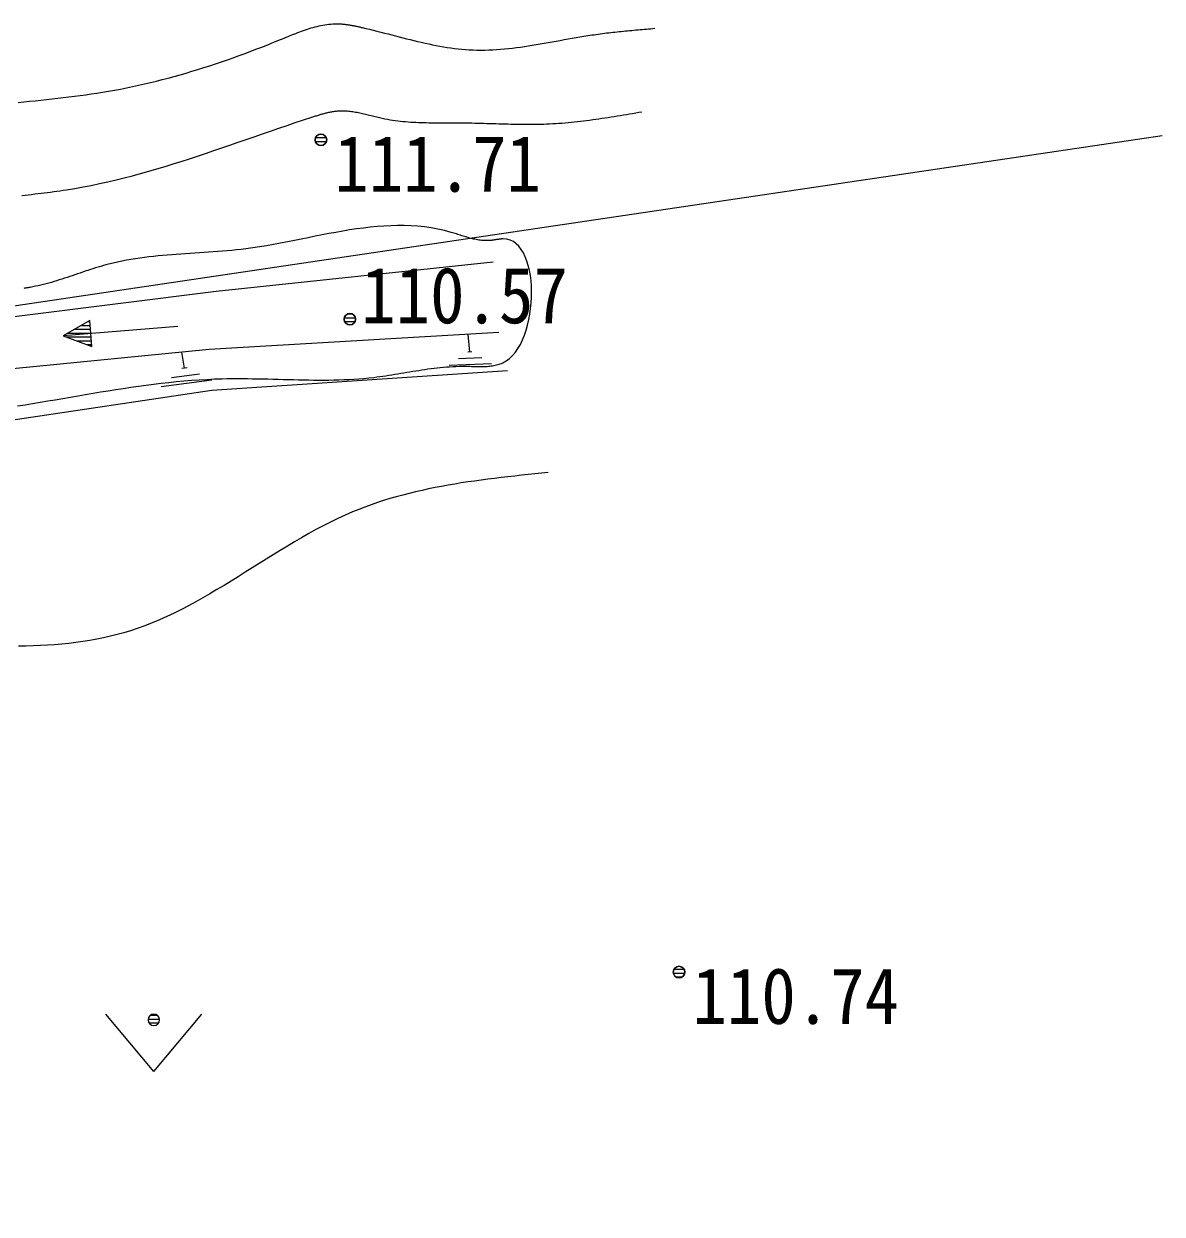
# Model space of a CAD drawing. Units: millimetres, scale not verified. Extents: x -200000 to 200000, y -137500 to 137500.
# Drawn here: x 28504 to 43348, y 32554 to 48084 of the extents above; entities that cross this region are included whole.
import ezdxf
from ezdxf.enums import TextEntityAlignment as Align

# ---------------------------------------------------------------- set-up
doc = ezdxf.new("R2010")
doc.units = ezdxf.units.MM
doc.header["$LTSCALE"] = 500
for name, color, linetype in [('0-0_S-TTL', 7, 'Continuous'), ('0-4_S-BGD', 5, 'Continuous'), ('0-6_S-BGD-LWCN', 7, 'Continuous')]:
    doc.layers.add(name, color=color, linetype=linetype)
doc.styles.add('ＭＳ ゴシック', font='')
doc.styles.get('ＭＳ ゴシック').set_extended_font_data('MS Gothic')

msp = doc.modelspace()

# ---------------------------------------------------------------- linework, layer by layer
at = {"layer": '0-0_S-TTL'}
msp.add_lwpolyline([(-23112, 4048), (-10403, 18683), (8674, 40954), (27373, 44256), (43348.2, 46629.2)], dxfattribs=at)
at = {"layer": '0-4_S-BGD'}
for p, q in [((32309.3, 46600), (32446.7, 46600)), ((32309.3, 46600), (32446.7, 46600)), ((32305.7, 46550), (32450.3, 46550)), ((32305.7, 46550), (32450.3, 46550)), ((32351.1, 46500), (32404.9, 46500)), ((32351.1, 46500), (32404.9, 46500)), ((32729.1, 44300), (32782.9, 44300)), ((32729.1, 44300), (32782.9, 44300)), ((29254.9, 44150), (29368.7, 44150)), ((29342.5, 44200), (29364.5, 44200)), ((32683.7, 44250), (32828.3, 44250)), ((32683.7, 44250), (32828.3, 44250)), ((32687.3, 44200), (32824.7, 44200)), ((32687.3, 44200), (32824.7, 44200)), ((29053.3, 44000), (29381, 44000)), ((29079.7, 44050), (29376.9, 44050)), ((29167.3, 44100), (29372.8, 44100)), ((34320.3, 43803.4), (34298.2, 44031.9)), ((29188.6, 43950), (29385.2, 43950)), ((29323.9, 43900), (29389.3, 43900)), ((30598.8, 43589.9), (30563.3, 43800.3)), ((34347.7, 43804.5), (34292.9, 43802.4)), ((34601, 43649.4), (34052.3, 43628.2)), ((34474.3, 43727), (34172.6, 43715.3)), ((30794.5, 43515.2), (30429.9, 43465.8)), ((30631.9, 43594.4), (30565.6, 43585.4)), ((30957.1, 43436), (30294.3, 43346.2)), ((36982.8, 35750), (37113.2, 35750)), ((36982.8, 35750), (37113.2, 35750)), ((36974.1, 35700), (37121.9, 35700)), ((36974.1, 35700), (37121.9, 35700)), ((37007.3, 35650), (37088.7, 35650)), ((37007.3, 35650), (37088.7, 35650)), ((30198.7, 34414.3), (29573.7, 35164.3)), ((30124.5, 35100), (30272.9, 35100)), ((30154.7, 35150), (30242.7, 35150)), ((30198.7, 34414.3), (30823.7, 35164.3)), ((30134.8, 35050), (30262.6, 35050))]:
    msp.add_line(p, q, dxfattribs=at)
for points in [[(34623, 44976), (31014, 44592), (28448, 44268), (23380, 43604), (21326, 42854), (18541, 40769), (16210, 38317), (13065, 33398), (10404, 30699), (6305, 25758), (3440, 22103), (1059, 17332), (-2117, 14009), (-4263, 8788), (-7831, 2927), (-8523, 240), (-7785, -1621), (-4673, -3962), (-1514, -6782), (2228, -10003), (5533, -12015)], [(30511.1, 44137.1), (29016.2, 44013.7), (29391.4, 43875.1), (29363.5, 44212), (29016.2, 44013.7)], [(34696, 44055), (30922, 43836), (28362, 43581), (23653, 42705), (21636, 42022), (19111, 39975), (16775, 37807), (13619, 32914), (11201, 30101), (6823, 25144), (4015, 20752), (1935, 16947), (-3539, 8540), (-6797, 2950), (-7583, 489), (-7159, -1382), (-4014, -3579), (-756, -6059), (2828, -9274), (6276, -11073)], [(7270, -10035), (3614, -8064), (4, -5440), (-3036, -3003), (-6116, -1016), (-6324, 1100), (-5192, 3260), (-2054, 8664), (2190, 15587), (4818, 20180), (7490, 24295), (12324, 29929), (14305, 32831), (17595, 37043), (19459, 39472), (21915, 41229), (23877, 41962), (28303, 42910), (30956, 43305), (34811, 43561)]]:
    msp.add_lwpolyline(points, dxfattribs=at)
for centre in [(32378, 46570), (32756, 44230), (37048, 35713)]:
    msp.add_circle(centre, 75, dxfattribs=at)
for centre, start, end in [((32378, 46570), 90, 270), ((32378, 46570), 270, 90), ((32756, 44230), 90, 270), ((32756, 44230), 270, 90), ((37048, 35713), 90, 270), ((37048, 35713), 270, 90), ((30198.7, 35089.3), 90, 270), ((30198.7, 35089.3), 270, 90)]:
    msp.add_arc(centre, 75, start, end, dxfattribs=at)
at = {"layer": '0-6_S-BGD-LWCN'}
for points in [[(31925.6, 47909.3), (31950.6, 47919.6), (31975.6, 47929.8), (32000.7, 47939.9), (32025.7, 47949.9), (32050.8, 47959.8), (32075.9, 47969.5), (32101, 47979), (32126.1, 47988.3), (32151.2, 47997.3), (32176.4, 48006), (32201.6, 48014.4), (32226.8, 48022.5), (32252, 48030.2), (32277.3, 48037.5), (32302.5, 48044.4), (32327.9, 48050.8), (32353.2, 48056.8), (32378.6, 48062.2), (32404, 48067.2), (32429.4, 48071.5), (32454.9, 48075.3), (32480.4, 48078.4), (32505.9, 48080.9), (32531.5, 48082.7), (32557.1, 48083.8), (32582.8, 48084.2), (32608.5, 48083.8), (32618.6, 48083.5), (32628.8, 48083), (32639, 48082.4), (32649.2, 48081.7), (32659.4, 48080.9), (32669.5, 48080), (32679.7, 48078.9), (32689.9, 48077.8), (32700.2, 48076.6), (32710.4, 48075.3), (32720.6, 48073.9), (32730.8, 48072.4)], [(32730.8, 48072.4), (32741, 48070.9), (32751.2, 48069.2), (32761.5, 48067.5), (32771.7, 48065.8), (32781.9, 48063.9), (32792.1, 48062), (32802.4, 48060.1), (32812.6, 48058.1), (32822.8, 48056), (32833.1, 48053.9), (32843.3, 48051.8), (32853.5, 48049.6), (32863.7, 48047.3), (32874, 48045.1), (32884.2, 48042.8), (32894.4, 48040.5), (32904.6, 48038.1), (32914.9, 48035.8), (32963.5, 48024.4), (33012, 48012.7), (33060.5, 48000.8), (33108.9, 47988.7), (33157.3, 47976.4), (33205.6, 47964), (33253.9, 47951.6), (33302.2, 47939.1), (33350.4, 47926.6), (33398.6, 47914.2), (33446.8, 47901.9), (33494.9, 47889.7), (33543, 47877.7), (33591.2, 47865.9), (33639.2, 47854.4), (33687.3, 47843.2), (33735.4, 47832.3), (33783.5, 47821.9), (33831.6, 47811.9), (33879.7, 47802.4), (33927.7, 47793.3)], [(35911.7, 47938.5), (35939.1, 47942.5), (35966.4, 47946.4), (35993.8, 47950.2), (36021.1, 47953.8), (36048.5, 47957.4), (36075.8, 47960.9), (36103.1, 47964.3), (36130.5, 47967.6), (36157.8, 47970.8), (36185.1, 47973.9), (36212.5, 47976.9), (36239.8, 47979.9), (36267.1, 47982.8), (36294.5, 47985.7), (36321.8, 47988.5), (36349.1, 47991.2), (36376.4, 47993.8), (36403.8, 47996.5), (36431.1, 47999), (36458.4, 48001.6), (36485.7, 48004.1), (36513, 48006.5), (36540.4, 48008.9), (36567.7, 48011.3), (36595, 48013.7), (36622.3, 48016.1), (36649.6, 48018.4), (36676.9, 48020.8), (36704.3, 48023.1), (36731.6, 48025.4)], [(29091.9, 47130.3), (29165, 47139.4), (29238, 47148.8), (29310.9, 47158.7), (29383.7, 47169.1), (29456.3, 47180), (29528.8, 47191.5), (29607.6, 47204.7), (29686.2, 47218.7), (29764.6, 47233.4), (29842.9, 47248.8), (29921, 47265), (29999, 47281.9), (30076.9, 47299.4), (30154.6, 47317.7), (30232.3, 47336.7), (30309.8, 47356.3), (30387.3, 47376.7), (30464.7, 47397.6), (30541.9, 47419.3), (30619.2, 47441.5), (30696.3, 47464.5), (30773.4, 47488), (30850.4, 47512.2), (30927.4, 47536.9), (31004.4, 47562.3), (31081.3, 47588.2), (31158.2, 47614.8), (31235.1, 47641.9), (31312, 47669.6), (31388.9, 47697.8), (31465.7, 47726.6), (31542.6, 47755.9), (31619.6, 47785.8), (31696.5, 47816.1), (31773.5, 47847), (31850.6, 47878.4), (31875.6, 47888.7), (31900.6, 47899), (31925.6, 47909.3)], [(33927.7, 47793.3), (33975.9, 47784.9), (34024, 47777.1), (34072.1, 47769.9), (34120.3, 47763.4), (34168.5, 47757.7), (34216.7, 47752.7), (34265, 47748.5), (34313.3, 47745.2), (34361.6, 47742.9), (34412.9, 47741.3), (34464.1, 47740.9), (34515.4, 47741.3), (34566.8, 47742.7), (34618.2, 47745), (34669.7, 47748), (34721.2, 47751.9), (34772.7, 47756.4), (34824.3, 47761.7), (34875.8, 47767.5), (34927.5, 47773.9), (34979.1, 47780.8), (35030.8, 47788.2), (35082.5, 47796.1), (35134.3, 47804.3), (35186, 47812.8), (35237.8, 47821.6), (35289.6, 47830.6), (35341.4, 47839.8), (35393.2, 47849.1), (35445.1, 47858.5), (35496.9, 47868), (35548.7, 47877.4), (35600.6, 47886.7), (35652.5, 47895.9), (35704.3, 47905), (35756.2, 47913.8), (35808, 47922.4), (35859.9, 47930.6), (35911.7, 47938.5)], [(28430.3, 47057.6), (28504, 47065.5), (28577.7, 47073.4), (28651.4, 47081.2), (28725, 47089), (28798.5, 47096.9), (28872, 47104.9), (28945.4, 47113.1), (29018.7, 47121.6), (29091.9, 47130.3)], [(29383.8, 45976.7), (29491.7, 45999.2), (29599.2, 46023), (29706.4, 46048.2), (29813.3, 46074.7), (29920.1, 46102.4), (30026.6, 46131.3), (30132.9, 46161.2), (30239.1, 46192), (30345.1, 46223.8), (30451, 46256.4), (30556.8, 46289.8), (30662.6, 46323.8), (30768.3, 46358.5), (30874.1, 46393.7), (30979.8, 46429.3), (31085.6, 46465.3), (31191.4, 46501.7), (31297.3, 46538.2), (31403.4, 46575), (31509.6, 46611.8), (31615.9, 46648.6), (31722.4, 46685.4), (31829.2, 46722), (31936.2, 46758.5), (32043.4, 46794.6), (32150.9, 46830.4), (32258.8, 46865.7), (32271.1, 46869.7), (32283.4, 46873.7), (32295.8, 46877.7), (32308.1, 46881.6), (32320.5, 46885.5), (32332.8, 46889.3), (32345.1, 46893.2), (32357.5, 46896.9), (32369.9, 46900.6), (32382.2, 46904.2), (32394.6, 46907.7), (32406.9, 46911.2)], [(32406.9, 46911.2), (32419.3, 46914.5), (32431.7, 46917.7), (32444.1, 46920.9), (32456.4, 46923.9), (32468.8, 46926.8), (32481.2, 46929.6), (32493.6, 46932.2), (32506, 46934.6), (32518.4, 46937), (32530.8, 46939.1), (32543.2, 46941.1), (32555.6, 46942.9), (32568, 46944.6), (32580.4, 46946), (32592.9, 46947.3), (32605.3, 46948.3), (32617.7, 46949.1), (32630.1, 46949.7), (32648.3, 46950.2), (32666.5, 46950.2), (32684.7, 46949.8), (32702.9, 46949), (32721.2, 46947.7), (32739.4, 46946.1), (32757.6, 46944.1), (32775.8, 46941.8), (32794.1, 46939.2), (32812.3, 46936.3), (32830.6, 46933.1), (32848.9, 46929.7), (32867.1, 46926.1), (32885.4, 46922.3), (32903.7, 46918.2), (32922, 46914.1), (32940.3, 46909.8), (32958.6, 46905.4), (32976.9, 46900.9), (32995.2, 46896.3), (33013.5, 46891.7)], [(35721.9, 46809.1), (35762, 46813.7), (35802.1, 46818.5), (35842.2, 46823.5), (35882.2, 46828.7), (35922.3, 46834), (35962.3, 46839.6), (36002.4, 46845.3), (36042.4, 46851.2), (36082.4, 46857.2), (36122.4, 46863.4), (36162.5, 46869.6), (36202.5, 46876), (36242.5, 46882.5), (36282.5, 46889.1), (36322.4, 46895.7), (36362.4, 46902.5), (36402.4, 46909.2), (36442.4, 46916.1), (36482.4, 46922.9), (36522.3, 46929.8), (36562.3, 46936.7)], [(33013.5, 46891.7), (33031.9, 46887), (33050.2, 46882.4), (33068.6, 46877.8), (33086.9, 46873.2), (33105.3, 46868.7), (33123.6, 46864.3), (33142, 46860), (33160.4, 46855.8), (33178.8, 46851.8), (33212.3, 46844.9), (33245.8, 46838.6), (33279.4, 46832.8), (33312.9, 46827.5), (33346.5, 46822.7), (33380.1, 46818.4), (33413.8, 46814.5), (33447.4, 46811.1), (33481.1, 46808), (33514.8, 46805.3), (33548.5, 46802.9), (33582.2, 46800.9), (33616, 46799.2), (33649.8, 46797.7), (33683.5, 46796.6), (33717.3, 46795.6), (33751.1, 46794.8), (33784.9, 46794.3), (33818.8, 46793.8), (33852.6, 46793.6), (33886.4, 46793.4), (33920.3, 46793.3), (33954.1, 46793.3), (33988, 46793.3), (34021.9, 46793.3), (34055.7, 46793.4), (34089.6, 46793.4), (34123.5, 46793.3), (34157.4, 46793.2), (34191.3, 46793)], [(34191.3, 46793), (34230.3, 46792.6), (34269.4, 46792), (34308.4, 46791.3), (34347.5, 46790.5), (34386.5, 46789.6), (34425.6, 46788.6), (34464.6, 46787.5), (34503.7, 46786.4), (34542.7, 46785.2), (34581.7, 46784), (34620.8, 46782.8), (34659.8, 46781.7), (34698.8, 46780.5), (34737.8, 46779.4), (34776.8, 46778.3), (34815.8, 46777.3), (34854.8, 46776.4), (34893.7, 46775.6), (34932.7, 46775), (34971.6, 46774.4), (35010.6, 46774), (35049.5, 46773.8), (35088.4, 46773.8), (35127.3, 46773.9), (35166.2, 46774.3), (35205.1, 46774.9), (35244, 46775.7), (35282.8, 46776.8), (35321.6, 46778.2), (35360.5, 46779.9), (35400.7, 46782), (35440.9, 46784.4), (35481.1, 46787.1), (35521.3, 46790.1), (35561.4, 46793.3), (35601.6, 46796.9), (35641.7, 46800.7), (35681.8, 46804.8), (35721.9, 46809.1)], [(28479, 45845), (28520.6, 45849.8), (28562.2, 45854.6), (28603.7, 45859.4), (28645.2, 45864.3), (28686.7, 45869.2), (28728.2, 45874.1), (28769.6, 45879.2), (28811, 45884.4), (28852.3, 45889.7), (28893.6, 45895.1), (28934.9, 45900.7), (28976.1, 45906.5), (29017.2, 45912.5), (29058.3, 45918.7), (29167.2, 45936.4), (29275.7, 45955.8), (29383.8, 45976.7)], [(32752.2, 45394.2), (32662.4, 45379.5), (32572.5, 45363.7), (32482.6, 45347), (32392.5, 45329.7), (32302.3, 45311.8), (32212.1, 45293.7), (32121.7, 45275.5), (32031.4, 45257.3), (31940.9, 45239.5), (31850.4, 45222), (31759.9, 45205.2), (31669.3, 45189.3), (31578.8, 45174.3), (31488.2, 45160.6), (31397.6, 45148.2), (31337, 45140.8), (31276.4, 45134.1), (31215.8, 45127.9), (31155.2, 45122.2), (31094.7, 45117), (31034.2, 45112.2), (30973.7, 45107.6), (30913.3, 45103.4), (30853, 45099.4), (30792.7, 45095.5), (30732.4, 45091.6), (30672.3, 45087.8), (30612.2, 45083.9), (30552.2, 45079.9), (30492.3, 45075.8), (30432.5, 45071.3), (30372.9, 45066.6), (30313.3, 45061.5), (30253.8, 45056), (30194.5, 45049.9), (30135.3, 45043.3), (30076.2, 45036.1), (30017.3, 45028.2), (29958.5, 45019.6)], [(34490.2, 45257.1), (34472.7, 45258.7), (34455.3, 45260.7), (34437.8, 45263.2), (34420.5, 45266), (34403.1, 45269.2), (34385.8, 45272.7), (34368.6, 45276.5), (34351.3, 45280.6), (34334.1, 45284.9), (34317, 45289.5), (34299.8, 45294.3), (34282.7, 45299.2), (34265.6, 45304.3), (34248.5, 45309.5), (34231.4, 45314.8), (34214.3, 45320.2), (34197.3, 45325.7), (34180.2, 45331.1), (34163.2, 45336.6), (34146.2, 45342), (34129.1, 45347.4), (34112.1, 45352.7), (34095, 45357.9), (34078, 45363), (33991.1, 45386.4), (33903.9, 45405.9), (33816.6, 45421.8), (33729, 45434.2), (33641.1, 45443.2), (33553, 45449.2), (33464.8, 45452.3), (33376.3, 45452.6), (33287.6, 45450.4), (33198.8, 45445.9), (33109.8, 45439.1), (33020.6, 45430.4), (32931.3, 45419.9), (32841.8, 45407.8), (32752.2, 45394.2)], [(34887.7, 45242.4), (34846.7, 45262.2), (34802.2, 45274.2), (34754.4, 45278), (34749.4, 45277.9), (34744.4, 45277.7), (34739.3, 45277.4), (34734.3, 45277.1), (34729.2, 45276.7), (34724.1, 45276.2), (34718.9, 45275.7), (34713.7, 45275.1), (34708.5, 45274.4), (34703.3, 45273.8), (34698.1, 45273), (34692.8, 45272.3), (34687.6, 45271.5), (34682.3, 45270.7), (34677, 45269.8), (34671.6, 45269), (34666.3, 45268.1), (34660.9, 45267.3), (34655.6, 45266.4), (34650.2, 45265.5), (34644.8, 45264.7), (34639.5, 45263.8), (34634.1, 45263), (34628.7, 45262.2), (34623.3, 45261.4), (34617.9, 45260.6), (34612.5, 45259.9), (34607.1, 45259.2), (34601.7, 45258.6), (34596.4, 45258), (34578.5, 45256.5), (34560.8, 45255.6), (34543, 45255.2), (34525.4, 45255.3), (34507.8, 45256), (34490.2, 45257.1)], [(34598.2, 43620.6), (34615.7, 43623), (34633.1, 43625.9), (34650.3, 43629.3), (34667.3, 43633.2), (34684.1, 43637.6), (34700.7, 43642.6), (34717, 43648.2), (34733, 43654.4), (34748.8, 43661.2), (34764.3, 43668.8), (34779.5, 43677), (34794.4, 43686), (34836.9, 43717.4), (34876.6, 43755.2), (34913.4, 43798.8), (34947.4, 43847.8), (34978.4, 43901.6), (35006.6, 43959.7), (35031.7, 44021.5), (35054, 44086.6), (35073.2, 44154.5), (35089.4, 44224.5), (35102.7, 44296.2), (35112.9, 44369.1), (35120, 44442.5), (35124, 44516.1), (35125, 44589.2), (35122.8, 44661.4), (35117.5, 44732.1), (35109.1, 44800.8), (35097.4, 44867), (35082.6, 44930.1), (35064.6, 44989.6), (35043.3, 45045.1), (35018.8, 45095.9), (34991, 45141.6), (34959.9, 45181.5), (34925.5, 45215.3), (34887.7, 45242.4)], [(29958.5, 45019.6), (29899.9, 45010.1), (29841.5, 44999.7), (29783.2, 44988.5), (29725.1, 44976.2), (29667.1, 44962.8), (29609.4, 44948.3), (29575.3, 44939.2), (29541.3, 44929.6), (29507.3, 44919.8), (29473.4, 44909.6), (29439.5, 44899.1), (29405.6, 44888.4), (29371.8, 44877.5), (29338, 44866.4), (29304.2, 44855.1), (29270.4, 44843.7), (29236.7, 44832.3), (29202.9, 44820.8), (29169.1, 44809.3), (29135.4, 44797.9), (29101.6, 44786.5), (29067.7, 44775.1), (29033.9, 44764), (29000, 44753), (28966, 44742.1), (28932, 44731.6), (28897.9, 44721.2), (28863.8, 44711.2), (28829.6, 44701.5), (28795.4, 44692.2), (28761, 44683.3), (28726.6, 44674.8), (28692, 44666.8), (28657.4, 44659.3), (28622.6, 44652.4), (28587.8, 44646), (28578.3, 44644.4), (28568.9, 44642.8), (28559.4, 44641.3)], [(28559.4, 44641.3), (28550, 44639.8), (28540.5, 44638.3), (28531, 44636.9), (28521.5, 44635.5), (28512.1, 44634.1), (28502.6, 44632.8)], [(31089.5, 43453.5), (31155.6, 43454.9), (31221.8, 43455.7), (31288.1, 43456), (31354.4, 43455.8), (31420.7, 43455.3), (31487.1, 43454.4), (31553.5, 43453.3), (31619.9, 43451.9), (31686.4, 43450.3), (31752.8, 43448.6), (31819.2, 43446.8), (31885.6, 43445.1), (31952, 43443.3), (32018.3, 43441.7), (32084.6, 43440.2), (32150.9, 43438.9), (32217, 43437.8), (32283.1, 43437.1), (32349.2, 43436.7), (32415.1, 43436.7), (32480.9, 43437.2), (32546.6, 43438.2), (32612.2, 43439.8), (32677.7, 43442), (32743, 43445), (32808.2, 43448.6), (32873.2, 43453.1), (32938.1, 43458.3), (33002.7, 43464.5), (33067.2, 43471.7), (33106.5, 43476.5), (33145.7, 43481.7), (33184.8, 43487.2), (33223.9, 43492.9), (33263, 43498.9), (33302.1, 43505.1), (33341.1, 43511.4), (33380.2, 43517.8), (33419.3, 43524.4)], [(33419.3, 43524.4), (33458.4, 43530.9), (33497.5, 43537.5), (33536.8, 43544.1), (33576, 43550.6), (33615.4, 43557), (33654.8, 43563.3), (33694.4, 43569.4), (33734, 43575.3), (33773.8, 43581), (33813.7, 43586.3), (33853.8, 43591.4), (33894, 43596.1), (33934.3, 43600.5), (33974.9, 43604.4), (34015.6, 43607.8), (34056.6, 43610.8), (34097.8, 43613.2), (34139.1, 43615), (34180.8, 43616.3), (34222.6, 43616.9), (34264.8, 43616.8), (34283.5, 43616.6), (34302.3, 43616.2), (34321.1, 43615.8), (34339.9, 43615.3), (34358.7, 43614.8), (34377.5, 43614.3), (34396.3, 43613.8), (34415.1, 43613.5), (34433.8, 43613.2), (34452.5, 43613.1), (34471.1, 43613.1), (34489.6, 43613.3), (34508, 43613.8), (34526.3, 43614.5), (34544.5, 43615.5), (34562.5, 43616.8), (34580.4, 43618.5), (34598.2, 43620.6)], [(28420.5, 43098.7), (28519.5, 43114.5), (28618.4, 43130.6), (28717.2, 43147), (28816, 43163.7), (28914.6, 43180.5), (29013.2, 43197.4), (29111.8, 43214.4), (29210.3, 43231.3), (29308.8, 43248), (29407.2, 43264.6), (29505.7, 43280.9), (29604.1, 43297), (29702.6, 43312.6), (29801.1, 43327.8), (29899.7, 43342.5), (29998.3, 43356.5), (30097, 43370), (30195.7, 43382.7), (30294.5, 43394.6), (30393.4, 43405.7), (30492.5, 43415.8), (30591.6, 43425), (30690.9, 43433.1), (30790.3, 43440), (30889.9, 43445.8), (30989.6, 43450.3), (31089.5, 43453.5)], [(35343.1, 42231.1), (35255.3, 42222.1), (35167.5, 42212.9), (35079.8, 42203.7), (34992.1, 42194.3), (34904.5, 42184.7), (34817, 42174.8), (34729.6, 42164.6), (34642.3, 42154), (34555.2, 42143), (34468.3, 42131.5), (34381.5, 42119.4), (34294.9, 42106.8), (34208.6, 42093.5), (34122.4, 42079.5), (34036.6, 42064.8), (33951, 42049.2), (33865.7, 42032.8), (33780.7, 42015.4), (33696.1, 41997.1), (33611.8, 41977.8), (33527.8, 41957.4), (33444.3, 41935.9), (33361.1, 41913.1), (33278.4, 41889.2), (33196.1, 41863.9), (33114.3, 41837.3), (33032.9, 41809.2), (32952.1, 41779.8), (32871.7, 41748.8), (32791.9, 41716.2), (32694.7, 41674.1), (32598.3, 41629.7), (32502.5, 41583.2), (32407.5, 41534.9), (32313, 41484.8), (32219.1, 41433.1), (32125.6, 41380.1), (32032.7, 41326), (31940, 41270.7)], [(31940, 41270.7), (31847.8, 41214.7), (31755.7, 41158), (31663.9, 41100.9), (31572.3, 41043.4), (31480.7, 40985.9), (31389.2, 40928.4), (31297.6, 40871.1), (31206, 40814.3), (31114.3, 40758), (31022.4, 40702.5), (30930.3, 40648), (30837.8, 40594.7), (30745, 40542.6), (30651.8, 40492), (30558.2, 40443.2), (30464, 40396.1), (30369.2, 40351.1), (30273.8, 40308.3), (30177.8, 40267.9), (30080.9, 40230), (29983.3, 40194.9), (29896.7, 40166.4), (29809.3, 40140), (29721.4, 40115.8), (29632.8, 40093.7), (29543.7, 40073.6), (29453.9, 40055.4), (29363.6, 40039.1), (29272.8, 40024.6), (29181.5, 40011.9), (29089.6, 40000.8), (28997.3, 39991.4), (28904.5, 39983.5), (28811.2, 39977.1), (28717.6, 39972.2), (28623.5, 39968.6), (28529, 39966.2), (28434.1, 39965.2)]]:
    msp.add_lwpolyline(points, dxfattribs=at)

# ---------------------------------------------------------------- texts
at = {"layer": '0-4_S-BGD', "style": 'ＭＳ ゴシック', "width": 0.9}
for s, p in [('111.71', (32553.5, 45673.9)), ('110.57', (32904.4, 43956.9)), ('110.74', (37223.5, 34816.9))]:
    msp.add_text(s, height=733.1, dxfattribs=at).set_placement(p, align=Align.BOTTOM_LEFT)

doc.saveas('drawing.dxf')
